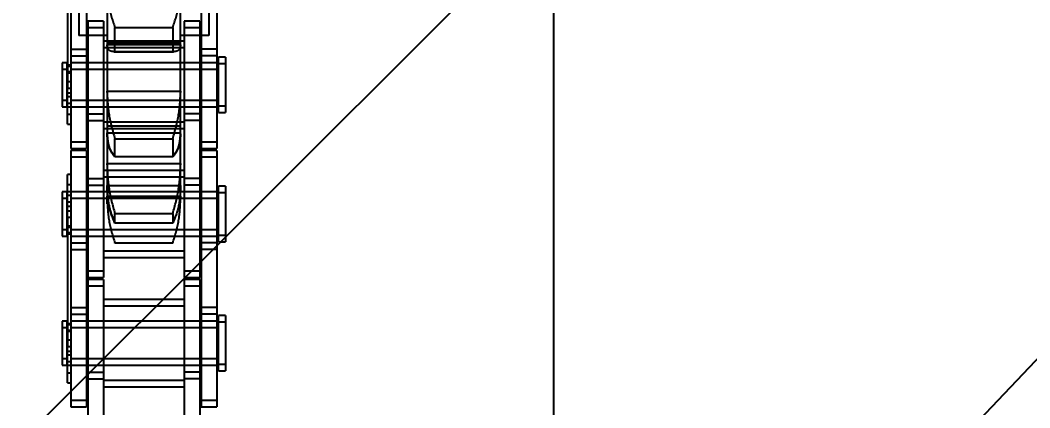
# Model space of a CAD drawing. Header units: metres. Extents: x 0 to 63075, y 0 to 44550.
# Drawn here: x 13791.6 to 13890.7, y 28706.2 to 28744.3 of the extents above; entities that cross this region are included whole.
import ezdxf

# ---------------------------------------------------------------- set-up
doc = ezdxf.new("R2010")
doc.units = ezdxf.units.M
doc.header["$LTSCALE"] = 75
doc.linetypes.add('HIDDEN2', pattern=[4.7625, 3.175, -1.5875])
for name, color, linetype in [('18_COTAS', 7, 'Continuous'), ('SDM', 7, 'Continuous'), ('SL1', 8, 'Continuous'), ('SL4', 4, 'Continuous'), ('ST1', 7, 'HIDDEN2')]:
    doc.layers.add(name, color=color, linetype=linetype)
doc.styles.add('ROMANS', font='ROMANS.SHX')
doc.dimstyles.new('75___1-75', dxfattribs={"dimscale": 75, "dimtxt": 2.5, "dimasz": 2, "dimexe": 1.5, "dimexo": 1, "dimgap": 0.5, "dimtad": 1, "dimdec": 0, "dimzin": 12, "dimtxsty": 'ROMANS', "dimcen": 0, "dimclrd": 256, "dimclre": 256, "dimclrt": 3, "dimazin": 3, "dimtfac": 1, "dimtdec": 0, "dimtmove": 0, "dimatfit": 0, "dimfxl": 1, "dimlwd": -1, "dimlwe": -1, "dimarcsym": 0})

# ---------------------------------------------------------------- blocks, each defined once
blk = doc.blocks.new('A$C1d93b9d1')
at = {"layer": 'SL1'}
h = blk.add_hatch(dxfattribs=at)
h.set_pattern_fill('_USER', color=256, scale=162.5, angle=45, style=0, pattern_type=0)
h.set_pattern_definition([(45, (-16661.6, -20824.6), (-114.90485, 114.90485), [])])
h.paths.add_polyline_path([(4898.082, 4636.318), (5948.734, 4636.318), (5901.607, 4542.064), (5682.606, 4461.672), (5480.238, 4248.214), (5366.579, 4226.037), (5244.603, 4278.708), (5081.045, 4469.988), (4934.12, 4553.153)])
blk.add_lwpolyline([(4898.082, 4636.318), (5948.734, 4636.318), (5901.607, 4542.064), (5682.606, 4461.672), (5480.238, 4248.214), (5366.579, 4226.037), (5244.603, 4278.708), (5081.045, 4469.988), (4934.12, 4553.153)], close=True, dxfattribs=at)
blk = doc.blocks.new('*D27')
at = {"layer": '18_COTAS', "transparency": 16777216}
for p, q in [((12131.24, 27878.333), (12131.24, 30705.371)), ((13913.74, 30509.566), (13913.74, 30705.371)), ((11981.24, 30592.871), (11122.311, 30592.871)), ((13913.74, 30592.871), (12131.24, 30592.871)), ((14063.74, 30592.871), (14213.74, 30592.871))]:
    blk.add_line(p, q, dxfattribs=at)
for points in [[(11981.24, 30617.871), (11981.24, 30567.871), (12131.24, 30592.871)], [(14063.74, 30617.871), (14063.74, 30567.871), (13913.74, 30592.871)]]:
    blk.add_solid(points, dxfattribs=at)
at = {"layer": 'Defpoints', "color": 0, "transparency": 16777216}
for p in [(13913.74, 30592.871), (13913.74, 30434.566), (12131.24, 27803.333)]:
    blk.add_point(p, dxfattribs=at)
at = {"layer": '18_COTAS', "color": 3, "transparency": 16777216, "insert": (11476.776, 30724.121), "char_height": 187.5, "attachment_point": 5, "style": 'ROMANS'}
blk.add_mtext('1782', dxfattribs=at)
blk = doc.blocks.new('A$C429c7d53')
at = {"layer": 'SL4'}
blk.add_line((123.235, 1009.762), (123.235, 2334.738), dxfattribs=at)
at = {"layer": 'ST1'}
for p, q in [((76.625, 1691.794), (76.625, 1652.706)), ((89.375, 1691.794), (89.375, 1652.706)), ((75.511, 1660.236), (75.511, 1647.536)), ((75.843, 1657.061), (75.843, 1650.711)), ((77.363, 1657.061), (77.363, 1650.711)), ((79.395, 1657.258), (79.395, 1651.776)), ((86.605, 1651.776), (86.605, 1657.258)), ((88.637, 1657.061), (88.637, 1650.711)), ((90.157, 1657.061), (90.157, 1650.711)), ((77.515, 1654.111), (77.515, 1653.456)), ((79.035, 1654.111), (77.515, 1654.111)), ((79.035, 1654.111), (79.035, 1653.456)), ((86.965, 1654.111), (86.965, 1653.456)), ((88.485, 1654.111), (86.965, 1654.111)), ((88.485, 1654.111), (88.485, 1653.456)), ((79.395, 1652.706), (76.625, 1652.706)), ((77.515, 1653.456), (77.515, 1644.361)), ((79.035, 1653.456), (77.515, 1653.456)), ((79.035, 1653.456), (79.035, 1644.361)), ((80.157, 1651.104), (80.157, 1653.48)), ((80.157, 1653.48), (85.843, 1653.48)), ((85.843, 1653.48), (85.843, 1651.104)), ((89.375, 1652.706), (86.605, 1652.706)), ((86.965, 1653.456), (86.965, 1644.361)), ((88.485, 1653.456), (86.965, 1653.456)), ((88.485, 1653.456), (88.485, 1644.361)), ((86.965, 1652.151), (79.035, 1652.151)), ((86.605, 1651.964), (79.395, 1651.964)), ((79.395, 1651.814), (86.605, 1651.814)), ((79.395, 1651.776), (79.395, 1647.231)), ((86.605, 1647.231), (86.605, 1651.776)), ((75.843, 1651.366), (77.363, 1651.366)), ((75.843, 1650.711), (77.363, 1650.711)), ((75.843, 1650.711), (75.843, 1641.616)), ((77.363, 1650.711), (77.363, 1641.616)), ((86.965, 1651.496), (79.035, 1651.496)), ((80.099, 1651.102), (80.1, 1651.102)), ((80.1, 1651.102), (85.9, 1651.102)), ((85.843, 1651.104), (80.157, 1651.104)), ((85.9, 1651.102), (85.901, 1651.102)), ((90.157, 1651.366), (88.637, 1651.366)), ((90.157, 1650.711), (88.637, 1650.711)), ((88.637, 1650.711), (88.637, 1641.616)), ((90.157, 1650.711), (90.157, 1641.616)), ((75, 1650.036), (75, 1649.381)), ((75.474, 1650.036), (75, 1650.036)), ((75.474, 1649.381), (75.474, 1650.036)), ((75.511, 1649.81), (75.843, 1649.81)), ((77.363, 1650.036), (75.843, 1650.036)), ((90.341, 1650.036), (75.843, 1650.036)), ((79.035, 1650.036), (77.515, 1650.036)), ((86.965, 1650.036), (79.035, 1650.036)), ((88.485, 1650.036), (86.965, 1650.036)), ((90.157, 1650.036), (88.637, 1650.036)), ((90.341, 1649.935), (90.341, 1650.59)), ((91, 1650.59), (90.341, 1650.59)), ((90.341, 1645.138), (90.341, 1649.935)), ((91, 1649.935), (90.341, 1649.935)), ((91, 1650.59), (91, 1649.935)), ((91, 1649.935), (91, 1645.138)), ((75, 1649.381), (75, 1645.691)), ((75.474, 1649.381), (75, 1649.381)), ((75.843, 1649.667), (75.474, 1649.667)), ((75.474, 1645.691), (75.474, 1649.381)), ((75.843, 1649.012), (75.474, 1649.012)), ((75.511, 1649.155), (75.843, 1649.155)), ((77.363, 1649.381), (75.843, 1649.381)), ((90.341, 1649.381), (75.843, 1649.381)), ((79.035, 1649.381), (77.515, 1649.381)), ((86.965, 1649.381), (79.035, 1649.381)), ((88.485, 1649.381), (86.965, 1649.381)), ((90.157, 1649.381), (88.637, 1649.381)), ((75.511, 1648.191), (75.843, 1648.191)), ((75.511, 1647.536), (75.843, 1647.536)), ((75.511, 1643.984), (75.511, 1647.536)), ((75.511, 1647.084), (75.843, 1647.084)), ((79.395, 1647.231), (86.605, 1647.231)), ((79.395, 1647.231), (79.395, 1647.115)), ((79.395, 1647.115), (79.395, 1647.231)), ((79.395, 1647.115), (79.395, 1647.231)), ((79.395, 1647.231), (79.395, 1647.115)), ((79.395, 1647.115), (79.395, 1643.047)), ((86.605, 1647.115), (86.605, 1647.231)), ((86.605, 1647.231), (86.605, 1647.115)), ((86.605, 1647.231), (86.605, 1647.115)), ((86.605, 1647.115), (86.605, 1647.231)), ((86.605, 1643.047), (86.605, 1647.115)), ((75, 1646.346), (75.474, 1646.346)), ((75.474, 1646.715), (75.843, 1646.715)), ((75.474, 1646.06), (75.843, 1646.06)), ((75.843, 1646.346), (77.363, 1646.346)), ((75.843, 1646.346), (90.341, 1646.346)), ((77.515, 1646.346), (79.035, 1646.346)), ((79.035, 1646.346), (86.965, 1646.346)), ((86.965, 1646.346), (88.485, 1646.346)), ((88.637, 1646.346), (90.157, 1646.346)), ((90.341, 1645.793), (91, 1645.793)), ((75, 1645.691), (75.474, 1645.691)), ((75.511, 1645.691), (77.363, 1645.691)), ((75.511, 1644.96), (75.843, 1644.96)), ((75.843, 1645.691), (90.341, 1645.691)), ((77.515, 1645.691), (79.035, 1645.691)), ((77.515, 1645.016), (79.035, 1645.016)), ((79.035, 1645.691), (86.965, 1645.691)), ((86.965, 1645.691), (88.485, 1645.691)), ((88.485, 1645.016), (86.965, 1645.016)), ((88.637, 1645.691), (90.157, 1645.691)), ((90.341, 1645.138), (91, 1645.138)), ((75.511, 1643.984), (75.843, 1643.984)), ((77.515, 1644.361), (79.035, 1644.361)), ((77.515, 1644.361), (77.515, 1638.011)), ((79.035, 1644.361), (79.035, 1638.011)), ((79.035, 1644.231), (86.965, 1644.231)), ((86.605, 1643.794), (79.395, 1643.794)), ((88.485, 1644.361), (86.965, 1644.361)), ((86.965, 1644.361), (86.965, 1638.011)), ((88.485, 1644.361), (88.485, 1638.011)), ((79.035, 1643.576), (86.965, 1643.576)), ((79.395, 1643.125), (86.605, 1643.125)), ((79.395, 1643.125), (79.395, 1643.047)), ((79.395, 1643.047), (79.395, 1643.125)), ((79.395, 1643.047), (79.395, 1640.133)), ((86.605, 1643.047), (86.605, 1643.125)), ((86.605, 1640.133), (86.605, 1643.047)), ((75.843, 1642.271), (77.363, 1642.271)), ((80.157, 1640.791), (80.157, 1642.554)), ((80.157, 1642.554), (85.843, 1642.554)), ((85.843, 1642.554), (85.843, 1640.791)), ((88.637, 1642.271), (90.157, 1642.271)), ((75.843, 1641.616), (77.363, 1641.616)), ((75.843, 1641.411), (75.843, 1640.756)), ((77.363, 1641.411), (75.843, 1641.411)), ((77.363, 1641.411), (77.363, 1640.756)), ((88.637, 1641.616), (90.157, 1641.616)), ((88.637, 1641.411), (88.637, 1640.756)), ((90.157, 1641.411), (88.637, 1641.411)), ((90.157, 1641.411), (90.157, 1640.756)), ((75.843, 1640.756), (75.843, 1631.661)), ((77.363, 1640.756), (75.843, 1640.756)), ((77.363, 1640.756), (77.363, 1631.661)), ((79.395, 1640.133), (86.605, 1640.133)), ((79.395, 1640.133), (79.395, 1640.005)), ((79.395, 1640.005), (79.395, 1640.133)), ((79.395, 1640.005), (79.395, 1640.133)), ((79.395, 1640.133), (79.395, 1640.005)), ((79.395, 1640.005), (79.395, 1637.84)), ((85.843, 1640.791), (80.157, 1640.791)), ((86.605, 1640.005), (86.605, 1640.133)), ((86.605, 1640.133), (86.605, 1640.005)), ((86.605, 1640.133), (86.605, 1640.005)), ((86.605, 1640.005), (86.605, 1640.133)), ((86.605, 1637.84), (86.605, 1640.005)), ((88.637, 1640.756), (88.637, 1631.661)), ((90.157, 1640.756), (88.637, 1640.756)), ((90.157, 1640.756), (90.157, 1631.661)), ((75.511, 1638.067), (75.511, 1639.043)), ((75.843, 1639.043), (75.511, 1639.043)), ((86.965, 1639.451), (79.035, 1639.451)), ((86.605, 1639.447), (79.395, 1639.447)), ((75.511, 1638.067), (75.843, 1638.067)), ((75.511, 1634.836), (75.511, 1638.067)), ((77.515, 1638.666), (79.035, 1638.666)), ((77.515, 1638.011), (79.035, 1638.011)), ((77.515, 1638.011), (77.515, 1628.916)), ((86.965, 1638.796), (79.035, 1638.796)), ((79.035, 1638.011), (79.035, 1628.916)), ((79.395, 1637.949), (86.605, 1637.949)), ((79.395, 1637.949), (79.395, 1637.84)), ((79.395, 1637.84), (79.395, 1637.949)), ((79.395, 1637.84), (79.395, 1636.91)), ((86.605, 1637.84), (86.605, 1637.949)), ((86.605, 1637.949), (86.605, 1637.84)), ((86.605, 1636.91), (86.605, 1637.84)), ((88.485, 1638.666), (86.965, 1638.666)), ((88.485, 1638.011), (86.965, 1638.011)), ((86.965, 1638.011), (86.965, 1628.916)), ((88.485, 1638.011), (88.485, 1628.916)), ((90.341, 1637.235), (90.341, 1637.89)), ((91, 1637.89), (90.341, 1637.89)), ((91, 1637.89), (91, 1637.235)), ((75, 1637.336), (75, 1636.681)), ((75.474, 1637.336), (75, 1637.336)), ((75.474, 1636.681), (75.474, 1637.336)), ((75.843, 1636.967), (75.474, 1636.967)), ((77.363, 1637.336), (75.511, 1637.336)), ((90.341, 1637.336), (75.843, 1637.336)), ((79.035, 1637.336), (77.515, 1637.336)), ((86.965, 1637.336), (79.035, 1637.336)), ((79.395, 1636.91), (86.605, 1636.91)), ((79.395, 1636.91), (79.395, 1636.783)), ((79.395, 1636.783), (79.395, 1636.91)), ((79.395, 1636.783), (79.395, 1636.91)), ((79.395, 1636.91), (79.395, 1636.783)), ((86.605, 1636.783), (86.605, 1636.91)), ((86.605, 1636.91), (86.605, 1636.783)), ((86.605, 1636.91), (86.605, 1636.783)), ((86.605, 1636.783), (86.605, 1636.91)), ((88.485, 1637.336), (86.965, 1637.336)), ((90.157, 1637.336), (88.637, 1637.336)), ((90.341, 1632.438), (90.341, 1637.235)), ((91, 1637.235), (90.341, 1637.235)), ((91, 1637.235), (91, 1632.438)), ((75, 1636.681), (75, 1632.991)), ((75.474, 1636.681), (75, 1636.681)), ((75.474, 1632.991), (75.474, 1636.681)), ((75.843, 1636.312), (75.474, 1636.312)), ((75.511, 1635.943), (75.843, 1635.943)), ((77.363, 1636.681), (75.843, 1636.681)), ((90.341, 1636.681), (75.843, 1636.681)), ((79.035, 1636.681), (77.515, 1636.681)), ((86.965, 1636.681), (79.035, 1636.681)), ((79.395, 1636.783), (79.395, 1636.643)), ((79.404, 1636.163), (79.395, 1636.643)), ((86.605, 1636.643), (86.605, 1636.783)), ((88.485, 1636.681), (86.965, 1636.681)), ((90.157, 1636.681), (88.637, 1636.681)), ((75.511, 1635.491), (75.843, 1635.491)), ((80.157, 1635.21), (85.843, 1635.21)), ((80.157, 1634.272), (80.157, 1635.21)), ((85.843, 1635.21), (85.843, 1634.272)), ((75.474, 1634.015), (75.843, 1634.015)), ((75.511, 1634.836), (75.511, 1622.136)), ((75.511, 1634.836), (75.843, 1634.836)), ((75.511, 1633.872), (75.843, 1633.872)), ((85.843, 1634.272), (80.157, 1634.272)), ((75, 1633.646), (75.474, 1633.646)), ((75, 1632.991), (75.474, 1632.991)), ((75.474, 1633.36), (75.843, 1633.36)), ((75.511, 1633.217), (75.843, 1633.217)), ((75.843, 1633.646), (77.363, 1633.646)), ((75.843, 1633.646), (90.341, 1633.646)), ((75.843, 1632.991), (77.363, 1632.991)), ((75.843, 1632.991), (90.341, 1632.991)), ((77.515, 1633.646), (79.035, 1633.646)), ((77.515, 1632.991), (79.035, 1632.991)), ((79.035, 1633.646), (86.965, 1633.646)), ((79.035, 1632.991), (86.965, 1632.991)), ((86.965, 1633.646), (88.485, 1633.646)), ((86.965, 1632.991), (88.485, 1632.991)), ((88.637, 1633.646), (90.157, 1633.646)), ((88.637, 1632.991), (90.157, 1632.991)), ((90.341, 1633.093), (91, 1633.093)), ((75.843, 1632.316), (77.363, 1632.316)), ((80.157, 1632.334), (85.843, 1632.334)), ((80.157, 1632.31), (80.157, 1632.334)), ((85.843, 1632.31), (80.157, 1632.31)), ((85.843, 1632.334), (85.843, 1632.31)), ((90.157, 1632.316), (88.637, 1632.316)), ((90.341, 1632.438), (91, 1632.438)), ((75.843, 1631.661), (77.363, 1631.661)), ((75.843, 1631.661), (75.843, 1625.311)), ((77.363, 1631.661), (77.363, 1625.311)), ((79.035, 1631.531), (86.965, 1631.531)), ((90.157, 1631.661), (88.637, 1631.661)), ((88.637, 1631.661), (88.637, 1625.311)), ((90.157, 1631.661), (90.157, 1625.311)), ((79.035, 1630.876), (86.965, 1630.876)), ((77.515, 1629.571), (79.035, 1629.571)), ((77.515, 1628.916), (79.035, 1628.916)), ((86.965, 1629.571), (88.485, 1629.571)), ((86.965, 1628.916), (88.485, 1628.916)), ((77.515, 1628.711), (77.515, 1628.056)), ((79.035, 1628.711), (77.515, 1628.711)), ((77.515, 1628.056), (77.515, 1618.961)), ((79.035, 1628.056), (77.515, 1628.056)), ((79.035, 1628.711), (79.035, 1628.056)), ((79.035, 1628.056), (79.035, 1618.961)), ((86.965, 1628.711), (86.965, 1628.056)), ((88.485, 1628.711), (86.965, 1628.711)), ((86.965, 1628.056), (86.965, 1618.961)), ((88.485, 1628.056), (86.965, 1628.056)), ((88.485, 1628.711), (88.485, 1628.056)), ((88.485, 1628.056), (88.485, 1618.961)), ((75.843, 1625.966), (77.363, 1625.966)), ((86.965, 1626.751), (79.035, 1626.751)), ((86.965, 1626.096), (79.035, 1626.096)), ((90.157, 1625.966), (88.637, 1625.966)), ((75.843, 1625.311), (77.363, 1625.311)), ((75.843, 1625.311), (75.843, 1616.216)), ((77.363, 1625.311), (77.363, 1616.216)), ((90.157, 1625.311), (88.637, 1625.311)), ((88.637, 1625.311), (88.637, 1616.216)), ((90.157, 1625.311), (90.157, 1616.216)), ((90.341, 1624.535), (90.341, 1625.19)), ((91, 1625.19), (90.341, 1625.19)), ((91, 1625.19), (91, 1624.535)), ((75, 1624.636), (75, 1623.981)), ((75.474, 1624.636), (75, 1624.636)), ((75, 1623.981), (75, 1620.291)), ((75.474, 1623.981), (75, 1623.981)), ((75.474, 1623.981), (75.474, 1624.636)), ((75.843, 1624.267), (75.474, 1624.267)), ((75.474, 1620.291), (75.474, 1623.981)), ((75.511, 1624.41), (75.843, 1624.41)), ((77.363, 1624.636), (75.843, 1624.636)), ((90.341, 1624.636), (75.843, 1624.636)), ((77.363, 1623.981), (75.843, 1623.981)), ((90.341, 1623.981), (75.843, 1623.981)), ((79.035, 1624.636), (77.515, 1624.636)), ((79.035, 1623.981), (77.515, 1623.981)), ((86.965, 1624.636), (79.035, 1624.636)), ((86.965, 1623.981), (79.035, 1623.981)), ((88.485, 1624.636), (86.965, 1624.636)), ((88.485, 1623.981), (86.965, 1623.981)), ((90.157, 1624.636), (88.637, 1624.636)), ((90.157, 1623.981), (88.637, 1623.981)), ((90.341, 1619.738), (90.341, 1624.535)), ((91, 1624.535), (90.341, 1624.535)), ((91, 1624.535), (91, 1619.738)), ((75.843, 1623.612), (75.474, 1623.612)), ((75.511, 1623.755), (75.843, 1623.755)), ((75.511, 1622.791), (75.843, 1622.791)), ((75.511, 1622.136), (75.843, 1622.136)), ((75.511, 1618.584), (75.511, 1622.136)), ((75.474, 1621.315), (75.843, 1621.315)), ((75.511, 1621.684), (75.843, 1621.684)), ((75, 1620.946), (75.474, 1620.946)), ((75, 1620.291), (75.474, 1620.291)), ((75.474, 1620.66), (75.843, 1620.66)), ((75.511, 1620.291), (77.363, 1620.291)), ((75.843, 1620.946), (77.363, 1620.946)), ((75.843, 1620.946), (90.341, 1620.946)), ((75.843, 1620.291), (90.341, 1620.291)), ((77.515, 1620.946), (79.035, 1620.946)), ((77.515, 1620.291), (79.035, 1620.291)), ((79.035, 1620.946), (86.965, 1620.946)), ((79.035, 1620.291), (86.965, 1620.291)), ((86.965, 1620.946), (88.485, 1620.946)), ((86.965, 1620.291), (88.485, 1620.291)), ((88.637, 1620.946), (90.157, 1620.946)), ((88.637, 1620.291), (90.157, 1620.291)), ((90.341, 1620.393), (91, 1620.393)), ((75.511, 1619.56), (75.843, 1619.56)), ((77.515, 1619.616), (79.035, 1619.616)), ((88.485, 1619.616), (86.965, 1619.616)), ((90.341, 1619.738), (91, 1619.738)), ((75.511, 1618.584), (75.843, 1618.584)), ((77.515, 1618.961), (79.035, 1618.961)), ((77.515, 1618.961), (77.515, 1612.611)), ((79.035, 1618.961), (79.035, 1612.611)), ((79.035, 1618.831), (86.965, 1618.831)), ((79.035, 1618.176), (86.965, 1618.176)), ((88.485, 1618.961), (86.965, 1618.961)), ((86.965, 1618.961), (86.965, 1612.611)), ((88.485, 1618.961), (88.485, 1612.611)), ((75.843, 1616.871), (77.363, 1616.871)), ((75.843, 1616.216), (77.363, 1616.216)), ((88.637, 1616.871), (90.157, 1616.871)), ((88.637, 1616.216), (90.157, 1616.216))]:
    blk.add_line(p, q, dxfattribs=at)
for points, knots in [([(79.395, 1657.258), (79.43, 1656.693), (79.504, 1655.529), (79.935, 1654.177), (80.157, 1653.48)], [0, 0, 0, 0, 0.484737, 1, 1, 1, 1]), ([(85.843, 1653.48), (86.065, 1654.177), (86.496, 1655.529), (86.57, 1656.693), (86.605, 1657.258)], [0, 0, 0, 0, 0.515263, 1, 1, 1, 1]), ([(80.157, 1651.104), (79.935, 1651.122), (79.504, 1651.158), (79.43, 1651.574), (79.395, 1651.776)], [0, 0, 0, 0, 0.51526, 1, 1, 1, 1]), ([(86.605, 1651.776), (86.57, 1651.574), (86.496, 1651.158), (86.065, 1651.122), (85.843, 1651.104)], [0, 0, 0, 0, 0.484735, 1, 1, 1, 1]), ([(79.395, 1647.115), (79.43, 1646.394), (79.504, 1644.906), (79.935, 1643.354), (80.157, 1642.554)], [0, 0, 0, 0, 0.484736, 1, 1, 1, 1]), ([(85.843, 1642.554), (86.065, 1643.354), (86.496, 1644.906), (86.57, 1646.394), (86.605, 1647.115)], [0, 0, 0, 0, 0.515264, 1, 1, 1, 1]), ([(80.157, 1640.791), (79.935, 1641.087), (79.504, 1641.662), (79.43, 1642.594), (79.395, 1643.047)], [0, 0, 0, 0, 0.515263, 1, 1, 1, 1]), ([(79.395, 1643.047), (79.43, 1642.594), (79.504, 1641.662), (79.935, 1641.087), (80.157, 1640.791)], [0, 0, 0, 0, 0.484737, 1, 1, 1, 1]), ([(86.605, 1643.047), (86.57, 1642.594), (86.496, 1641.662), (86.065, 1641.087), (85.843, 1640.791)], [0, 0, 0, 0, 0.484737, 1, 1, 1, 1]), ([(85.843, 1640.791), (86.065, 1641.087), (86.496, 1641.662), (86.57, 1642.594), (86.605, 1643.047)], [0, 0, 0, 0, 0.5152633, 1, 1, 1, 1]), ([(79.395, 1640.005), (79.43, 1639.213), (79.504, 1637.581), (79.935, 1636.016), (80.157, 1635.21)], [0, 0, 0, 0, 0.484722, 1, 1, 1, 1]), ([(85.843, 1635.21), (86.065, 1636.016), (86.496, 1637.581), (86.57, 1639.213), (86.605, 1640.005)], [0, 0, 0, 0, 0.5152562, 1, 1, 1, 1]), ([(80.157, 1634.272), (79.935, 1634.81), (79.504, 1635.855), (79.43, 1637.192), (79.395, 1637.84)], [0, 0, 0, 0, 0.515264, 1, 1, 1, 1]), ([(79.395, 1637.84), (79.43, 1637.192), (79.504, 1635.855), (79.935, 1634.81), (80.157, 1634.272)], [0, 0, 0, 0, 0.484736, 1, 1, 1, 1]), ([(86.605, 1637.84), (86.57, 1637.192), (86.496, 1635.855), (86.065, 1634.81), (85.843, 1634.272)], [0, 0, 0, 0, 0.4847361, 1, 1, 1, 1]), ([(79.395, 1636.783), (79.43, 1636.018), (79.504, 1634.437), (79.935, 1633.049), (80.157, 1632.334)], [0, 0, 0, 0, 0.484725, 1, 1, 1, 1]), ([(85.843, 1632.334), (86.065, 1633.049), (86.496, 1634.437), (86.57, 1636.017), (86.605, 1636.783)], [0, 0, 0, 0, 0.515254, 1, 1, 1, 1])]:
    blk.add_open_spline(points, degree=3, knots=knots, dxfattribs=at)

msp = doc.modelspace()

# ---------------------------------------------------------------- block references
at = {"layer": 'SDM'}
for name, p in [('A$C1d93b9d1', (8259.513, 24302.833)), ('A$C429c7d53', (13720.74, 27090.066))]:
    msp.add_blockref(name, p, dxfattribs=at)

# ---------------------------------------------------------------- dimensions: what is measured, and where the dimension line sits
at = {"layer": '18_COTAS'}
dim = msp.add_linear_dim(base=(13913.739964506, 30592.871167243), p1=(12131.239964508, 27803.333456501), p2=(13913.739964506, 30434.565956577), dimstyle='75___1-75', dxfattribs=at)
dim.commit()
dim.dimension.update_dxf_attribs({"geometry": '*D27', "text_midpoint": (11476.775678793, 30592.871167243), "dimtype": 160})

doc.saveas('drawing.dxf')
